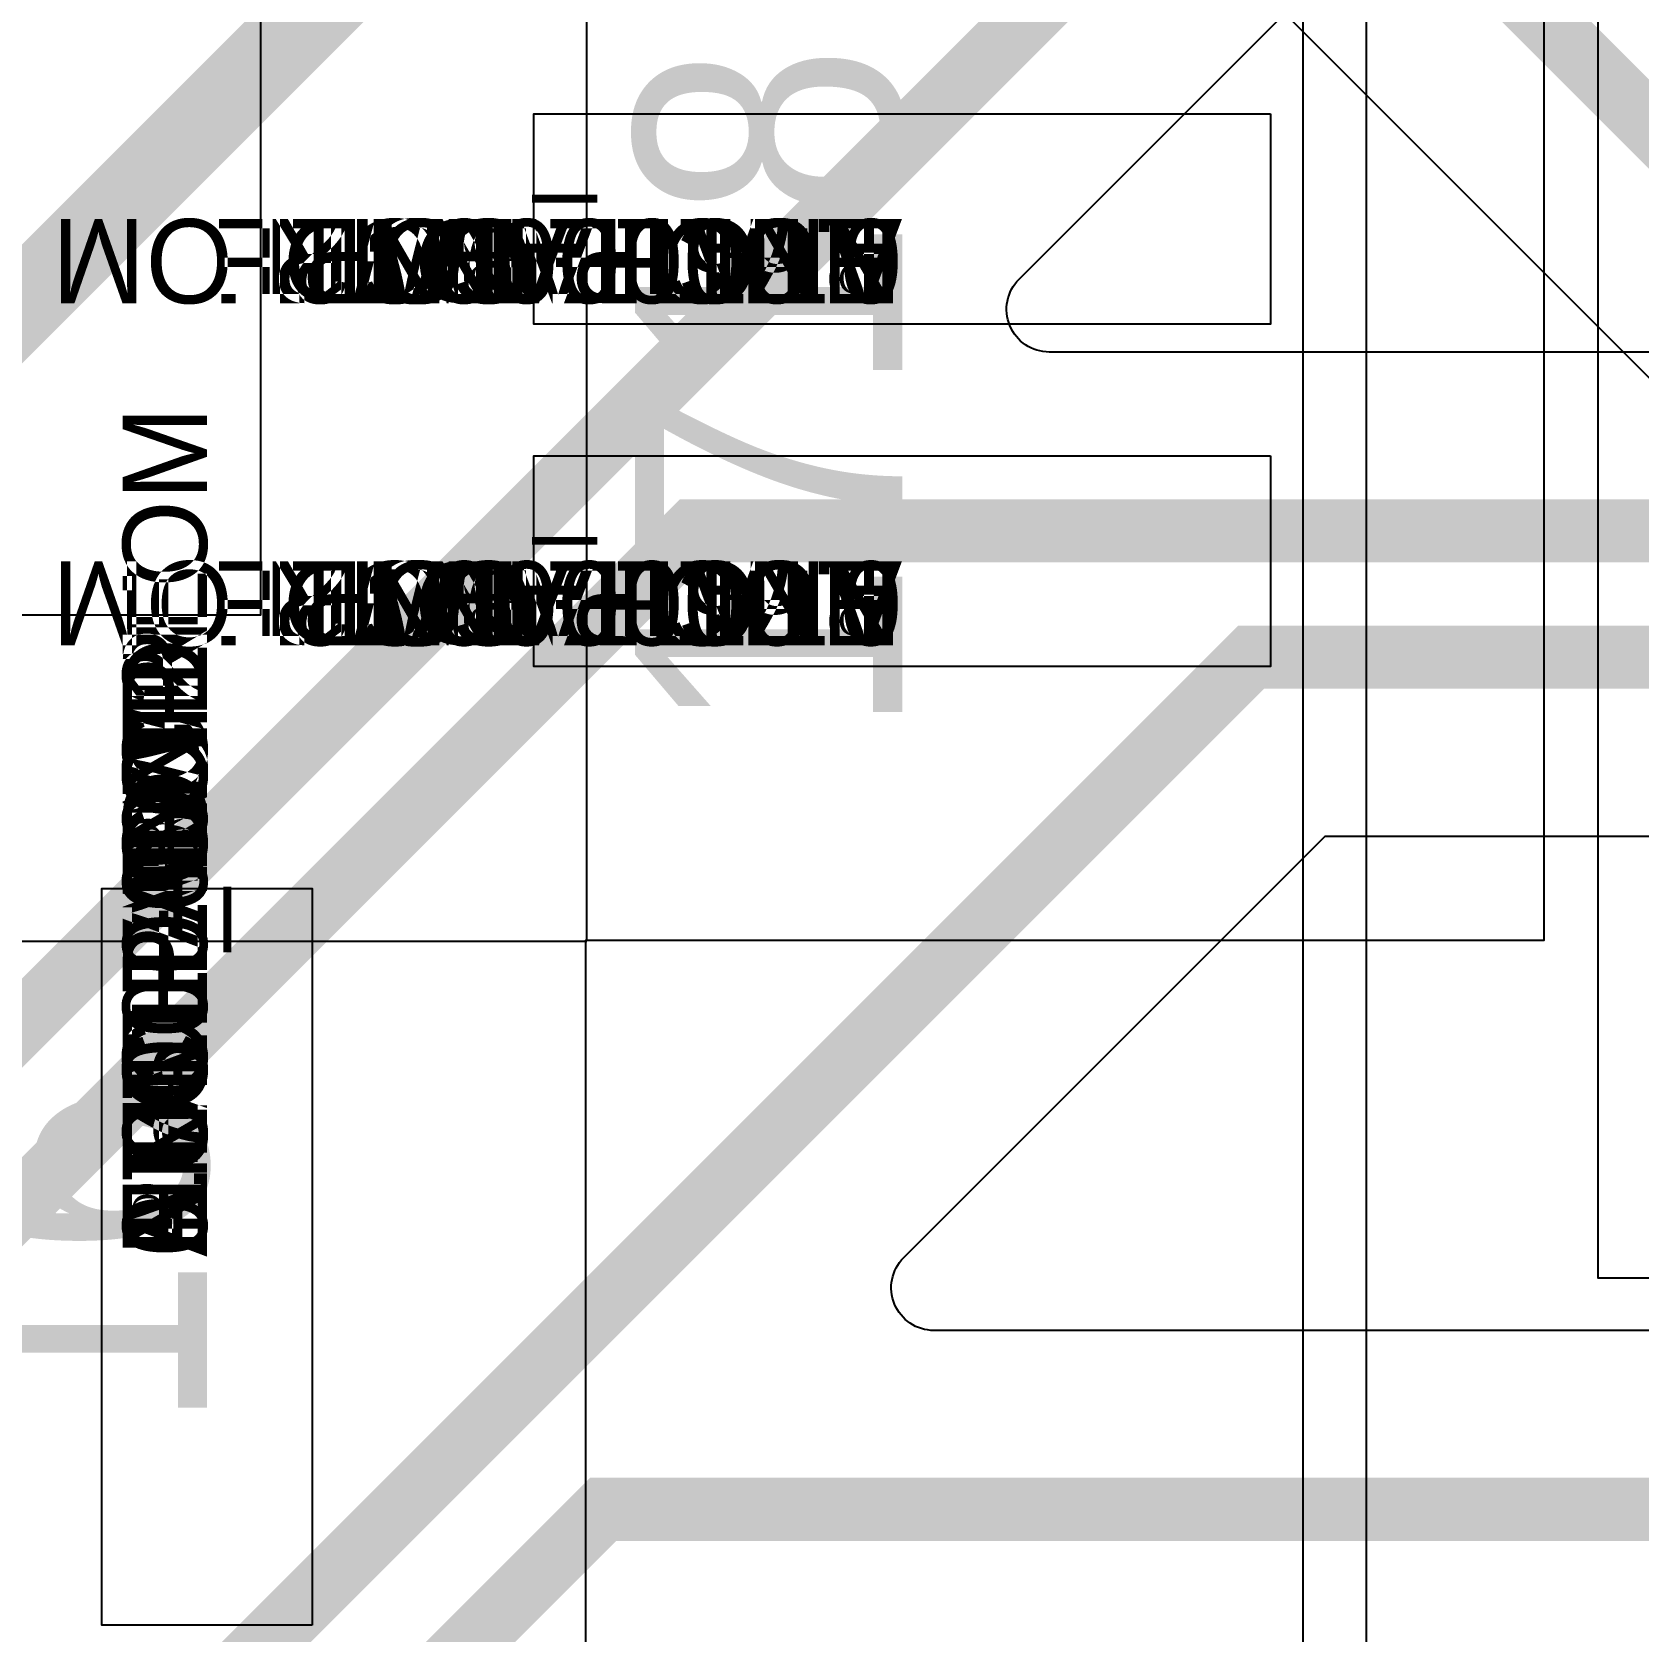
# Model space of a CAD drawing. Extents: x 0 to 323, y 0 to 320.
# Drawn here: x 24.08 to 27.898, y 70.709 to 74.51 of the extents above; entities that cross this region are included whole.
import ezdxf
from ezdxf.enums import TextEntityAlignment as Align

# ---------------------------------------------------------------- set-up
doc = ezdxf.new("R2010")
doc.units = 0
doc.header["$MEASUREMENT"] = 0
doc.layers.get('0').update_dxf_attribs({"linetype": 'CONTINUOUS'})
for name, color, linetype in [('ETCH_BOTTOM', 7, 'CONTINUOUS'), ('ETCH_INT1', 4, 'CONTINUOUS'), ('ETCH_INT2', 5, 'CONTINUOUS'), ('ETCH_TOP', 2, 'CONTINUOUS'), ('PACKAGE_GEOMETRY_ASSEMBLY_TOP', 11, 'CONTINUOUS'), ('PACKAGE_GEOMETRY_PIN_NUMBER', 9, 'CONTINUOUS')]:
    doc.layers.add(name, color=color, linetype=linetype)

# ---------------------------------------------------------------- blocks, each defined once
blk = doc.blocks.new('PAD_INFO')
for tag in ['SHAPE_TYPE', 'PAD_HEIGHT', 'PAD_LAYER', 'PAD_TYPE', 'PAD_WIDTH']:
    blk.add_attdef(tag, (0, 0), '', height=0.2)
at = {"flags": 2}
blk.add_attdef('CDN_TYPE', (0, 0), '', height=0.2, dxfattribs=at)
blk = doc.blocks.new('DRILL_INFO')
at = {"flags": 2}
blk.add_attdef('CDN_TYPE', (0, 0), '', height=0.2, dxfattribs=at)
for tag in ['FSHAPE', 'FCHAR', 'DRILL_HEIGHT', 'DIAMETER', 'PLATED', 'DRILL_WIDTH']:
    blk.add_attdef(tag, (0, 0), '', height=0.2)
blk = doc.blocks.new('RC1750X0500TS')
at = {"layer": 'ETCH_TOP'}
blk.add_lwpolyline([(-0.875, -0.25), (-0.875, 0.25), (0.875, 0.25), (0.875, -0.25)], close=True, dxfattribs=at)
ref = blk.add_blockref('PAD_INFO', (0, 0))
ref.add_attrib('PAD_LAYER', 'ETCH_TOP', (0, 0), dxfattribs={"height": 0.2})
ref.add_attrib('SHAPE_TYPE', 'NULL', (0, 0), dxfattribs={"height": 0.2})
ref.add_attrib('PAD_TYPE', 'ANTIPAD', (0, 0), dxfattribs={"height": 0.2})
ref.add_attrib('PAD_WIDTH', '0.000000', (0, 0), dxfattribs={"height": 0.2})
ref.add_attrib('PAD_HEIGHT', '0.000000', (0, 0), dxfattribs={"height": 0.2})
ref = blk.add_blockref('PAD_INFO', (0, 0))
ref.add_attrib('PAD_LAYER', 'ETCH_GND', (0, 0), dxfattribs={"height": 0.2})
ref.add_attrib('SHAPE_TYPE', 'NULL', (0, 0), dxfattribs={"height": 0.2})
ref.add_attrib('PAD_TYPE', 'ANTIPAD', (0, 0), dxfattribs={"height": 0.2})
ref.add_attrib('PAD_WIDTH', '0.000000', (0, 0), dxfattribs={"height": 0.2})
ref.add_attrib('PAD_HEIGHT', '0.000000', (0, 0), dxfattribs={"height": 0.2})
ref = blk.add_blockref('PAD_INFO', (0, 0))
ref.add_attrib('PAD_LAYER', 'ETCH_INT1', (0, 0), dxfattribs={"height": 0.2})
ref.add_attrib('SHAPE_TYPE', 'NULL', (0, 0), dxfattribs={"height": 0.2})
ref.add_attrib('PAD_TYPE', 'ANTIPAD', (0, 0), dxfattribs={"height": 0.2})
ref.add_attrib('PAD_WIDTH', '0.000000', (0, 0), dxfattribs={"height": 0.2})
ref.add_attrib('PAD_HEIGHT', '0.000000', (0, 0), dxfattribs={"height": 0.2})
ref = blk.add_blockref('PAD_INFO', (0, 0))
ref.add_attrib('PAD_LAYER', 'ETCH_INT2', (0, 0), dxfattribs={"height": 0.2})
ref.add_attrib('SHAPE_TYPE', 'NULL', (0, 0), dxfattribs={"height": 0.2})
ref.add_attrib('PAD_TYPE', 'ANTIPAD', (0, 0), dxfattribs={"height": 0.2})
ref.add_attrib('PAD_WIDTH', '0.000000', (0, 0), dxfattribs={"height": 0.2})
ref.add_attrib('PAD_HEIGHT', '0.000000', (0, 0), dxfattribs={"height": 0.2})
ref = blk.add_blockref('PAD_INFO', (0, 0))
ref.add_attrib('PAD_LAYER', 'ETCH_PWR', (0, 0), dxfattribs={"height": 0.2})
ref.add_attrib('SHAPE_TYPE', 'NULL', (0, 0), dxfattribs={"height": 0.2})
ref.add_attrib('PAD_TYPE', 'ANTIPAD', (0, 0), dxfattribs={"height": 0.2})
ref.add_attrib('PAD_WIDTH', '0.000000', (0, 0), dxfattribs={"height": 0.2})
ref.add_attrib('PAD_HEIGHT', '0.000000', (0, 0), dxfattribs={"height": 0.2})
ref = blk.add_blockref('PAD_INFO', (0, 0))
ref.add_attrib('PAD_LAYER', 'ETCH_BOTTOM', (0, 0), dxfattribs={"height": 0.2})
ref.add_attrib('SHAPE_TYPE', 'NULL', (0, 0), dxfattribs={"height": 0.2})
ref.add_attrib('PAD_TYPE', 'ANTIPAD', (0, 0), dxfattribs={"height": 0.2})
ref.add_attrib('PAD_WIDTH', '0.000000', (0, 0), dxfattribs={"height": 0.2})
ref.add_attrib('PAD_HEIGHT', '0.000000', (0, 0), dxfattribs={"height": 0.2})
ref = blk.add_blockref('PAD_INFO', (0, 0))
ref.add_attrib('PAD_LAYER', 'ETCH_TOP', (0, 0), dxfattribs={"height": 0.2})
ref.add_attrib('SHAPE_TYPE', 'NULL', (0, 0), dxfattribs={"height": 0.2})
ref.add_attrib('PAD_TYPE', 'THERMAL', (0, 0), dxfattribs={"height": 0.2})
ref.add_attrib('PAD_WIDTH', '0.000000', (0, 0), dxfattribs={"height": 0.2})
ref.add_attrib('PAD_HEIGHT', '0.000000', (0, 0), dxfattribs={"height": 0.2})
ref = blk.add_blockref('PAD_INFO', (0, 0))
ref.add_attrib('PAD_LAYER', 'ETCH_GND', (0, 0), dxfattribs={"height": 0.2})
ref.add_attrib('SHAPE_TYPE', 'NULL', (0, 0), dxfattribs={"height": 0.2})
ref.add_attrib('PAD_TYPE', 'THERMAL', (0, 0), dxfattribs={"height": 0.2})
ref.add_attrib('PAD_WIDTH', '0.000000', (0, 0), dxfattribs={"height": 0.2})
ref.add_attrib('PAD_HEIGHT', '0.000000', (0, 0), dxfattribs={"height": 0.2})
ref = blk.add_blockref('PAD_INFO', (0, 0))
ref.add_attrib('PAD_LAYER', 'ETCH_INT1', (0, 0), dxfattribs={"height": 0.2})
ref.add_attrib('SHAPE_TYPE', 'NULL', (0, 0), dxfattribs={"height": 0.2})
ref.add_attrib('PAD_TYPE', 'THERMAL', (0, 0), dxfattribs={"height": 0.2})
ref.add_attrib('PAD_WIDTH', '0.000000', (0, 0), dxfattribs={"height": 0.2})
ref.add_attrib('PAD_HEIGHT', '0.000000', (0, 0), dxfattribs={"height": 0.2})
ref = blk.add_blockref('PAD_INFO', (0, 0))
ref.add_attrib('PAD_LAYER', 'ETCH_INT2', (0, 0), dxfattribs={"height": 0.2})
ref.add_attrib('SHAPE_TYPE', 'NULL', (0, 0), dxfattribs={"height": 0.2})
ref.add_attrib('PAD_TYPE', 'THERMAL', (0, 0), dxfattribs={"height": 0.2})
ref.add_attrib('PAD_WIDTH', '0.000000', (0, 0), dxfattribs={"height": 0.2})
ref.add_attrib('PAD_HEIGHT', '0.000000', (0, 0), dxfattribs={"height": 0.2})
ref = blk.add_blockref('PAD_INFO', (0, 0))
ref.add_attrib('PAD_LAYER', 'ETCH_PWR', (0, 0), dxfattribs={"height": 0.2})
ref.add_attrib('SHAPE_TYPE', 'NULL', (0, 0), dxfattribs={"height": 0.2})
ref.add_attrib('PAD_TYPE', 'THERMAL', (0, 0), dxfattribs={"height": 0.2})
ref.add_attrib('PAD_WIDTH', '0.000000', (0, 0), dxfattribs={"height": 0.2})
ref.add_attrib('PAD_HEIGHT', '0.000000', (0, 0), dxfattribs={"height": 0.2})
ref = blk.add_blockref('PAD_INFO', (0, 0))
ref.add_attrib('PAD_LAYER', 'ETCH_BOTTOM', (0, 0), dxfattribs={"height": 0.2})
ref.add_attrib('SHAPE_TYPE', 'NULL', (0, 0), dxfattribs={"height": 0.2})
ref.add_attrib('PAD_TYPE', 'THERMAL', (0, 0), dxfattribs={"height": 0.2})
ref.add_attrib('PAD_WIDTH', '0.000000', (0, 0), dxfattribs={"height": 0.2})
ref.add_attrib('PAD_HEIGHT', '0.000000', (0, 0), dxfattribs={"height": 0.2})
ref = blk.add_blockref('PAD_INFO', (0, 0))
ref.add_attrib('PAD_LAYER', 'ETCH_TOP', (0, 0), dxfattribs={"height": 0.2})
ref.add_attrib('SHAPE_TYPE', 'RECTANGLE', (0, 0), dxfattribs={"height": 0.2})
ref.add_attrib('PAD_TYPE', 'REGULAR', (0, 0), dxfattribs={"height": 0.2})
ref.add_attrib('PAD_WIDTH', '1.750000', (0, 0), dxfattribs={"height": 0.2})
ref.add_attrib('PAD_HEIGHT', '0.500000', (0, 0), dxfattribs={"height": 0.2})
ref = blk.add_blockref('PAD_INFO', (0, 0))
ref.add_attrib('PAD_LAYER', 'ETCH_GND', (0, 0), dxfattribs={"height": 0.2})
ref.add_attrib('SHAPE_TYPE', 'NULL', (0, 0), dxfattribs={"height": 0.2})
ref.add_attrib('PAD_TYPE', 'REGULAR', (0, 0), dxfattribs={"height": 0.2})
ref.add_attrib('PAD_WIDTH', '0.000000', (0, 0), dxfattribs={"height": 0.2})
ref.add_attrib('PAD_HEIGHT', '0.000000', (0, 0), dxfattribs={"height": 0.2})
ref = blk.add_blockref('PAD_INFO', (0, 0))
ref.add_attrib('PAD_LAYER', 'ETCH_INT1', (0, 0), dxfattribs={"height": 0.2})
ref.add_attrib('SHAPE_TYPE', 'NULL', (0, 0), dxfattribs={"height": 0.2})
ref.add_attrib('PAD_TYPE', 'REGULAR', (0, 0), dxfattribs={"height": 0.2})
ref.add_attrib('PAD_WIDTH', '0.000000', (0, 0), dxfattribs={"height": 0.2})
ref.add_attrib('PAD_HEIGHT', '0.000000', (0, 0), dxfattribs={"height": 0.2})
ref = blk.add_blockref('PAD_INFO', (0, 0))
ref.add_attrib('PAD_LAYER', 'ETCH_INT2', (0, 0), dxfattribs={"height": 0.2})
ref.add_attrib('SHAPE_TYPE', 'NULL', (0, 0), dxfattribs={"height": 0.2})
ref.add_attrib('PAD_TYPE', 'REGULAR', (0, 0), dxfattribs={"height": 0.2})
ref.add_attrib('PAD_WIDTH', '0.000000', (0, 0), dxfattribs={"height": 0.2})
ref.add_attrib('PAD_HEIGHT', '0.000000', (0, 0), dxfattribs={"height": 0.2})
ref = blk.add_blockref('PAD_INFO', (0, 0))
ref.add_attrib('PAD_LAYER', 'ETCH_PWR', (0, 0), dxfattribs={"height": 0.2})
ref.add_attrib('SHAPE_TYPE', 'NULL', (0, 0), dxfattribs={"height": 0.2})
ref.add_attrib('PAD_TYPE', 'REGULAR', (0, 0), dxfattribs={"height": 0.2})
ref.add_attrib('PAD_WIDTH', '0.000000', (0, 0), dxfattribs={"height": 0.2})
ref.add_attrib('PAD_HEIGHT', '0.000000', (0, 0), dxfattribs={"height": 0.2})
ref = blk.add_blockref('PAD_INFO', (0, 0))
ref.add_attrib('PAD_LAYER', 'ETCH_BOTTOM', (0, 0), dxfattribs={"height": 0.2})
ref.add_attrib('SHAPE_TYPE', 'NULL', (0, 0), dxfattribs={"height": 0.2})
ref.add_attrib('PAD_TYPE', 'REGULAR', (0, 0), dxfattribs={"height": 0.2})
ref.add_attrib('PAD_WIDTH', '0.000000', (0, 0), dxfattribs={"height": 0.2})
ref.add_attrib('PAD_HEIGHT', '0.000000', (0, 0), dxfattribs={"height": 0.2})
ref = blk.add_blockref('DRILL_INFO', (0, 0))
ref.add_attrib('DIAMETER', '0.000000', (0, 0), dxfattribs={"height": 0.2})
ref.add_attrib('PLATED', 'PLATED', (0, 0), dxfattribs={"height": 0.2})
ref.add_attrib('FSHAPE', 'NULL', (0, 0), dxfattribs={"height": 0.2})
ref.add_attrib('DRILL_WIDTH', '0.000000', (0, 0), dxfattribs={"height": 0.2})
ref.add_attrib('DRILL_HEIGHT', '0.000000', (0, 0), dxfattribs={"height": 0.2})
for tag in ['CDN_TYPE', 'PIN']:
    blk.add_attdef(tag, (0, 0), '', height=0.2)
at = {"flags": 2}
for tag in ['PSTKNAME', 'BBV']:
    blk.add_attdef(tag, (0, 0), '', height=0.2, dxfattribs=at)
blk = doc.blocks.new('F613')
at = {"layer": 'PACKAGE_GEOMETRY_ASSEMBLY_TOP'}
blk.add_lwpolyline([(0.75, -13.098), (14.75, -13.098), (14.75, 0.903), (0.75, 0.903)], close=True, dxfattribs=at)
at = {"layer": 'ETCH_TOP'}
blk.add_blockref('RC1750X0500TS', (0, -12.195), dxfattribs=at)
at = {"layer": 'ETCH_TOP', "rotation": 90}
for p in [(2.466, -13.847), (1.653, -13.847)]:
    blk.add_blockref('RC1750X0500TS', p, dxfattribs=at)
at = {"flags": 2}
for tag in ['SYMBOL_TYPE', 'CDN_TYPE', 'REFDES']:
    blk.add_attdef(tag, (0, 0), '', height=0.2, dxfattribs=at)
blk = doc.blocks.new('RC0920X0820TS')
at = {"layer": 'ETCH_TOP'}
blk.add_lwpolyline([(-0.46, -0.41), (-0.46, 0.41), (0.46, 0.41), (0.46, -0.41)], close=True, dxfattribs=at)
ref = blk.add_blockref('PAD_INFO', (0, 0))
ref.add_attrib('PAD_LAYER', 'ETCH_TOP', (0, 0), dxfattribs={"height": 0.2})
ref.add_attrib('SHAPE_TYPE', 'NULL', (0, 0), dxfattribs={"height": 0.2})
ref.add_attrib('PAD_TYPE', 'ANTIPAD', (0, 0), dxfattribs={"height": 0.2})
ref.add_attrib('PAD_WIDTH', '0.000000', (0, 0), dxfattribs={"height": 0.2})
ref.add_attrib('PAD_HEIGHT', '0.000000', (0, 0), dxfattribs={"height": 0.2})
ref = blk.add_blockref('PAD_INFO', (0, 0))
ref.add_attrib('PAD_LAYER', 'ETCH_GND', (0, 0), dxfattribs={"height": 0.2})
ref.add_attrib('SHAPE_TYPE', 'NULL', (0, 0), dxfattribs={"height": 0.2})
ref.add_attrib('PAD_TYPE', 'ANTIPAD', (0, 0), dxfattribs={"height": 0.2})
ref.add_attrib('PAD_WIDTH', '0.000000', (0, 0), dxfattribs={"height": 0.2})
ref.add_attrib('PAD_HEIGHT', '0.000000', (0, 0), dxfattribs={"height": 0.2})
ref = blk.add_blockref('PAD_INFO', (0, 0))
ref.add_attrib('PAD_LAYER', 'ETCH_INT1', (0, 0), dxfattribs={"height": 0.2})
ref.add_attrib('SHAPE_TYPE', 'NULL', (0, 0), dxfattribs={"height": 0.2})
ref.add_attrib('PAD_TYPE', 'ANTIPAD', (0, 0), dxfattribs={"height": 0.2})
ref.add_attrib('PAD_WIDTH', '0.000000', (0, 0), dxfattribs={"height": 0.2})
ref.add_attrib('PAD_HEIGHT', '0.000000', (0, 0), dxfattribs={"height": 0.2})
ref = blk.add_blockref('PAD_INFO', (0, 0))
ref.add_attrib('PAD_LAYER', 'ETCH_INT2', (0, 0), dxfattribs={"height": 0.2})
ref.add_attrib('SHAPE_TYPE', 'NULL', (0, 0), dxfattribs={"height": 0.2})
ref.add_attrib('PAD_TYPE', 'ANTIPAD', (0, 0), dxfattribs={"height": 0.2})
ref.add_attrib('PAD_WIDTH', '0.000000', (0, 0), dxfattribs={"height": 0.2})
ref.add_attrib('PAD_HEIGHT', '0.000000', (0, 0), dxfattribs={"height": 0.2})
ref = blk.add_blockref('PAD_INFO', (0, 0))
ref.add_attrib('PAD_LAYER', 'ETCH_PWR', (0, 0), dxfattribs={"height": 0.2})
ref.add_attrib('SHAPE_TYPE', 'NULL', (0, 0), dxfattribs={"height": 0.2})
ref.add_attrib('PAD_TYPE', 'ANTIPAD', (0, 0), dxfattribs={"height": 0.2})
ref.add_attrib('PAD_WIDTH', '0.000000', (0, 0), dxfattribs={"height": 0.2})
ref.add_attrib('PAD_HEIGHT', '0.000000', (0, 0), dxfattribs={"height": 0.2})
ref = blk.add_blockref('PAD_INFO', (0, 0))
ref.add_attrib('PAD_LAYER', 'ETCH_BOTTOM', (0, 0), dxfattribs={"height": 0.2})
ref.add_attrib('SHAPE_TYPE', 'NULL', (0, 0), dxfattribs={"height": 0.2})
ref.add_attrib('PAD_TYPE', 'ANTIPAD', (0, 0), dxfattribs={"height": 0.2})
ref.add_attrib('PAD_WIDTH', '0.000000', (0, 0), dxfattribs={"height": 0.2})
ref.add_attrib('PAD_HEIGHT', '0.000000', (0, 0), dxfattribs={"height": 0.2})
ref = blk.add_blockref('PAD_INFO', (0, 0))
ref.add_attrib('PAD_LAYER', 'ETCH_TOP', (0, 0), dxfattribs={"height": 0.2})
ref.add_attrib('SHAPE_TYPE', 'NULL', (0, 0), dxfattribs={"height": 0.2})
ref.add_attrib('PAD_TYPE', 'THERMAL', (0, 0), dxfattribs={"height": 0.2})
ref.add_attrib('PAD_WIDTH', '0.000000', (0, 0), dxfattribs={"height": 0.2})
ref.add_attrib('PAD_HEIGHT', '0.000000', (0, 0), dxfattribs={"height": 0.2})
ref = blk.add_blockref('PAD_INFO', (0, 0))
ref.add_attrib('PAD_LAYER', 'ETCH_GND', (0, 0), dxfattribs={"height": 0.2})
ref.add_attrib('SHAPE_TYPE', 'NULL', (0, 0), dxfattribs={"height": 0.2})
ref.add_attrib('PAD_TYPE', 'THERMAL', (0, 0), dxfattribs={"height": 0.2})
ref.add_attrib('PAD_WIDTH', '0.000000', (0, 0), dxfattribs={"height": 0.2})
ref.add_attrib('PAD_HEIGHT', '0.000000', (0, 0), dxfattribs={"height": 0.2})
ref = blk.add_blockref('PAD_INFO', (0, 0))
ref.add_attrib('PAD_LAYER', 'ETCH_INT1', (0, 0), dxfattribs={"height": 0.2})
ref.add_attrib('SHAPE_TYPE', 'NULL', (0, 0), dxfattribs={"height": 0.2})
ref.add_attrib('PAD_TYPE', 'THERMAL', (0, 0), dxfattribs={"height": 0.2})
ref.add_attrib('PAD_WIDTH', '0.000000', (0, 0), dxfattribs={"height": 0.2})
ref.add_attrib('PAD_HEIGHT', '0.000000', (0, 0), dxfattribs={"height": 0.2})
ref = blk.add_blockref('PAD_INFO', (0, 0))
ref.add_attrib('PAD_LAYER', 'ETCH_INT2', (0, 0), dxfattribs={"height": 0.2})
ref.add_attrib('SHAPE_TYPE', 'NULL', (0, 0), dxfattribs={"height": 0.2})
ref.add_attrib('PAD_TYPE', 'THERMAL', (0, 0), dxfattribs={"height": 0.2})
ref.add_attrib('PAD_WIDTH', '0.000000', (0, 0), dxfattribs={"height": 0.2})
ref.add_attrib('PAD_HEIGHT', '0.000000', (0, 0), dxfattribs={"height": 0.2})
ref = blk.add_blockref('PAD_INFO', (0, 0))
ref.add_attrib('PAD_LAYER', 'ETCH_PWR', (0, 0), dxfattribs={"height": 0.2})
ref.add_attrib('SHAPE_TYPE', 'NULL', (0, 0), dxfattribs={"height": 0.2})
ref.add_attrib('PAD_TYPE', 'THERMAL', (0, 0), dxfattribs={"height": 0.2})
ref.add_attrib('PAD_WIDTH', '0.000000', (0, 0), dxfattribs={"height": 0.2})
ref.add_attrib('PAD_HEIGHT', '0.000000', (0, 0), dxfattribs={"height": 0.2})
ref = blk.add_blockref('PAD_INFO', (0, 0))
ref.add_attrib('PAD_LAYER', 'ETCH_BOTTOM', (0, 0), dxfattribs={"height": 0.2})
ref.add_attrib('SHAPE_TYPE', 'NULL', (0, 0), dxfattribs={"height": 0.2})
ref.add_attrib('PAD_TYPE', 'THERMAL', (0, 0), dxfattribs={"height": 0.2})
ref.add_attrib('PAD_WIDTH', '0.000000', (0, 0), dxfattribs={"height": 0.2})
ref.add_attrib('PAD_HEIGHT', '0.000000', (0, 0), dxfattribs={"height": 0.2})
ref = blk.add_blockref('PAD_INFO', (0, 0))
ref.add_attrib('PAD_LAYER', 'ETCH_TOP', (0, 0), dxfattribs={"height": 0.2})
ref.add_attrib('SHAPE_TYPE', 'RECTANGLE', (0, 0), dxfattribs={"height": 0.2})
ref.add_attrib('PAD_TYPE', 'REGULAR', (0, 0), dxfattribs={"height": 0.2})
ref.add_attrib('PAD_WIDTH', '0.920000', (0, 0), dxfattribs={"height": 0.2})
ref.add_attrib('PAD_HEIGHT', '0.820000', (0, 0), dxfattribs={"height": 0.2})
ref = blk.add_blockref('PAD_INFO', (0, 0))
ref.add_attrib('PAD_LAYER', 'ETCH_GND', (0, 0), dxfattribs={"height": 0.2})
ref.add_attrib('SHAPE_TYPE', 'NULL', (0, 0), dxfattribs={"height": 0.2})
ref.add_attrib('PAD_TYPE', 'REGULAR', (0, 0), dxfattribs={"height": 0.2})
ref.add_attrib('PAD_WIDTH', '0.000000', (0, 0), dxfattribs={"height": 0.2})
ref.add_attrib('PAD_HEIGHT', '0.000000', (0, 0), dxfattribs={"height": 0.2})
ref = blk.add_blockref('PAD_INFO', (0, 0))
ref.add_attrib('PAD_LAYER', 'ETCH_INT1', (0, 0), dxfattribs={"height": 0.2})
ref.add_attrib('SHAPE_TYPE', 'NULL', (0, 0), dxfattribs={"height": 0.2})
ref.add_attrib('PAD_TYPE', 'REGULAR', (0, 0), dxfattribs={"height": 0.2})
ref.add_attrib('PAD_WIDTH', '0.000000', (0, 0), dxfattribs={"height": 0.2})
ref.add_attrib('PAD_HEIGHT', '0.000000', (0, 0), dxfattribs={"height": 0.2})
ref = blk.add_blockref('PAD_INFO', (0, 0))
ref.add_attrib('PAD_LAYER', 'ETCH_INT2', (0, 0), dxfattribs={"height": 0.2})
ref.add_attrib('SHAPE_TYPE', 'NULL', (0, 0), dxfattribs={"height": 0.2})
ref.add_attrib('PAD_TYPE', 'REGULAR', (0, 0), dxfattribs={"height": 0.2})
ref.add_attrib('PAD_WIDTH', '0.000000', (0, 0), dxfattribs={"height": 0.2})
ref.add_attrib('PAD_HEIGHT', '0.000000', (0, 0), dxfattribs={"height": 0.2})
ref = blk.add_blockref('PAD_INFO', (0, 0))
ref.add_attrib('PAD_LAYER', 'ETCH_PWR', (0, 0), dxfattribs={"height": 0.2})
ref.add_attrib('SHAPE_TYPE', 'NULL', (0, 0), dxfattribs={"height": 0.2})
ref.add_attrib('PAD_TYPE', 'REGULAR', (0, 0), dxfattribs={"height": 0.2})
ref.add_attrib('PAD_WIDTH', '0.000000', (0, 0), dxfattribs={"height": 0.2})
ref.add_attrib('PAD_HEIGHT', '0.000000', (0, 0), dxfattribs={"height": 0.2})
ref = blk.add_blockref('PAD_INFO', (0, 0))
ref.add_attrib('PAD_LAYER', 'ETCH_BOTTOM', (0, 0), dxfattribs={"height": 0.2})
ref.add_attrib('SHAPE_TYPE', 'NULL', (0, 0), dxfattribs={"height": 0.2})
ref.add_attrib('PAD_TYPE', 'REGULAR', (0, 0), dxfattribs={"height": 0.2})
ref.add_attrib('PAD_WIDTH', '0.000000', (0, 0), dxfattribs={"height": 0.2})
ref.add_attrib('PAD_HEIGHT', '0.000000', (0, 0), dxfattribs={"height": 0.2})
ref = blk.add_blockref('DRILL_INFO', (0, 0))
ref.add_attrib('DIAMETER', '0.000000', (0, 0), dxfattribs={"height": 0.2})
ref.add_attrib('PLATED', 'PLATED', (0, 0), dxfattribs={"height": 0.2})
ref.add_attrib('FSHAPE', 'NULL', (0, 0), dxfattribs={"height": 0.2})
ref.add_attrib('DRILL_WIDTH', '0.000000', (0, 0), dxfattribs={"height": 0.2})
ref.add_attrib('DRILL_HEIGHT', '0.000000', (0, 0), dxfattribs={"height": 0.2})
for tag in ['CDN_TYPE', 'PIN']:
    blk.add_attdef(tag, (0, 0), '', height=0.2)
at = {"flags": 2}
for tag in ['PSTKNAME', 'BBV']:
    blk.add_attdef(tag, (0, 0), '', height=0.2, dxfattribs=at)
blk = doc.blocks.new('F270')
at = {"layer": 'ETCH_TOP'}
ref = blk.add_blockref('RC0920X0820TS', (1.18, 0), dxfattribs=at)
ref.add_attrib('CDN_TYPE', 'PIN', (0, 0), dxfattribs={"height": 0.2})
ref.add_attrib('PIN', '2', (0, 0), dxfattribs={"height": 0.2})
at = {"flags": 2}
for tag in ['SYMBOL_TYPE', 'CDN_TYPE', 'REFDES']:
    blk.add_attdef(tag, (0, 0), '', height=0.2, dxfattribs=at)

msp = doc.modelspace()

# ---------------------------------------------------------------- linework, layer by layer
at = {"layer": 'ETCH_BOTTOM'}
for points in [[(30.15, 79, 0.2, 0.2, 0), (29.1914, 79, 0.2, 0.2, 0), (23.1414, 72.95, 0.2, 0.2, 0), (20.95, 72.95, 0.2, 0.2, 0), (18, 70, 0.2, 0.2, 0)], [(89.35, 52.25, 0.15, 0.15, 0), (89.35, 53.1867, 0.15, 0.15, 0), (90.825, 54.6617, 0.15, 0.15, 0), (90.825, 59.8617, 0.15, 0.15, 0), (93.075, 62.1117, 0.15, 0.15, 0), (93.075, 62.5882, 0.15, 0.15, 0), (92.25, 63.4132, 0.15, 0.15, 0), (91.2841, 64.379, 0.15, 0.15, 0), (90.4618, 64.379, 0.15, 0.15, 0), (83.0158, 71.825, 0.15, 0.15, 0), (56.5383, 71.825, 0.15, 0.15, 0), (56.2883, 71.575, 0.15, 0.15, 0), (55.8117, 71.575, 0.15, 0.15, 0), (51.9617, 75.425, 0.15, 0.15, 0), (27.3254, 75.425, 0.15, 0.15, 0), (21.8074, 69.907, 0.15, 0.15, 0), (21.243, 69.907, 0.15, 0.15, 0)], [(65.7, 69.55, 0.15, 0.15, 0), (63.975, 71.275, 0.15, 0.15, 0), (55.6874, 71.275, 0.15, 0.15, 0), (53.7374, 73.225, 0.15, 0.15, 0), (42.7883, 73.225, 0.15, 0.15, 0), (42.6383, 73.075, 0.15, 0.15, 0), (39.9126, 73.075, 0.15, 0.15, 0), (39.6626, 73.325, 0.15, 0.15, 0), (25.6497, 73.325, 0.15, 0.15, 0), (21.7937, 69.469, 0.15, 0.15, 0), (21.6934, 69.469, 0.15, 0.15, 0), (21.5564, 69.332, 0.15, 0.15, 0), (21.0047, 69.332, 0.15, 0.15, 0), (20.5037, 69.833, 0.15, 0.15, 0), (19.617, 69.833, 0.15, 0.15, 0)], [(13.926, 68.726, 0.15, 0.15, 0), (14.479, 68.173, 0.15, 0.15, 0), (15.7903, 68.173, 0.15, 0.15, 0), (16.8123, 69.195, 0.15, 0.15, 0), (20.6683, 69.195, 0.15, 0.15, 0), (20.8313, 69.032, 0.15, 0.15, 0), (21.6807, 69.032, 0.15, 0.15, 0), (21.8177, 69.169, 0.15, 0.15, 0), (22.2943, 69.169, 0.15, 0.15, 0), (22.3073, 69.156, 0.15, 0.15, 0), (23.1073, 69.156, 0.15, 0.15, 0), (26.9763, 73.025, 0.15, 0.15, 0), (39.5383, 73.025, 0.15, 0.15, 0), (40.1133, 72.45, 0.15, 0.15, 0), (43.2, 72.45, 0.15, 0.15, 0), (46.1, 69.55, 0.15, 0.15, 0), (58.15, 69.55, 0.15, 0.15, 0)], [(86.7, 52.45, 0.15, 0.15, 0), (85.6209, 53.529, 0.15, 0.15, 0), (81.029, 53.529, 0.15, 0.15, 0), (78.879, 51.379, 0.15, 0.15, 0), (58.071, 51.379, 0.15, 0.15, 0), (57.25, 52.2, 0.15, 0.15, 0), (56.3868, 52.2, 0.15, 0.15, 0), (55.6, 52.9868, 0.15, 0.15, 0), (55.6, 58.1456, 0.15, 0.15, 0), (46.4556, 67.29, 0.15, 0.15, 0), (46.2078, 67.29, 0.15, 0.15, 0), (45.871, 67.6268, 0.15, 0.15, 0), (45.871, 68.6791, 0.15, 0.15, 0), (43.87, 70.6802, 0.15, 0.15, 0), (43.4322, 71.118, 0.15, 0.15, 0), (37.118, 71.118, 0.15, 0.15, 0), (37, 71, 0.15, 0.15, 0), (25.4367, 71, 0.15, 0.15, 0), (23.0307, 68.594, 0.15, 0.15, 0), (22.056, 68.594, 0.15, 0.15, 0)]]:
    msp.add_lwpolyline(points, format="xyseb", dxfattribs=at)
for points in [[(40.0887, 73.5001), (39.8387, 73.7501), (26.4965, 73.7501, -0.668179), (26.4248, 73.9232), (27.5015, 74.9999), (44.6002, 74.9999, -0.434609), (44.7013, 74.8915, 1.071716), (45.8987, 74.8915, -0.434609), (45.9998, 74.9999), (51.7856, 74.9999), (52.9623, 73.8232, -0.668179), (52.8906, 73.6501), (42.6122, 73.6501), (42.4622, 73.5001)], [(26.2224, 71.4251, -0.668179), (26.1507, 71.5982), (27.1524, 72.5999), (31.3127, 72.5999, -0.709653), (31.3759, 72.4192, 0.406929), (31.2716, 71.5877, -0.619671), (31.1908, 71.4251)]]:
    msp.add_lwpolyline(points, format="xyb", close=True, dxfattribs=at)
at = {"layer": 'ETCH_INT1'}
for points in [[(36.8, 82.9492), (36.8, 72.4995, -0.438438), (36.6904, 72.3985, 1.084322), (36.6904, 71.4015, -0.438438), (36.8, 71.3005), (36.8, 68.5), (32.45, 64.15), (28.1, 64.15), (27.25, 65), (27.25, 75.9355, -0.513691), (27.384, 76.0315, 1.396248), (27.384, 76.9785, -0.513691), (27.25, 77.0745), (27.25, 78.4066, -0.462913), (27.368, 78.5067, 1.180185)], [(36.9501, 82.6502), (36.9501, 72.4205), (36.9735, 72.4055, -0.547284), (36.9735, 71.3945), (36.9501, 71.3795), (36.9501, 68.4378), (32.5122, 63.9999), (28.0378, 63.9999), (27.0999, 64.9378), (27.0999, 76.1021), (27.0878, 76.1163, -0.367635), (27.0878, 76.8937), (27.0999, 76.9079), (27.0999, 78.512)]]:
    msp.add_lwpolyline(points, format="xyb", dxfattribs=at)
at = {"layer": 'ETCH_INT2'}
msp.add_lwpolyline([(59.85, 53.35, 0.15, 0.15, 0), (59.85, 51.8665, 0.15, 0.15, 0), (59.0625, 51.079, 0.15, 0.15, 0), (53.4586, 51.079, 0.15, 0.15, 0), (53.3126, 51.225, 0.15, 0.15, 0), (50.925, 51.225, 0.15, 0.15, 0), (49.0726, 53.0774, 0.15, 0.15, 0), (44.8599, 57.29, 0.15, 0.15, 0), (44.3268, 57.29, 0.15, 0.15, 0), (43.99, 57.6268, 0.15, 0.15, 0), (41.33, 60.2869, 0.15, 0.15, 0), (41.33, 60.8832, 0.15, 0.15, 0), (40.9932, 61.22, 0.15, 0.15, 0), (25.4711, 76.742, 0.15, 0.15, 0), (24.6448, 76.742, 0.15, 0.15, 0), (24.308, 77.0788, 0.15, 0.15, 0), (22.8, 78.5869, 0.15, 0.15, 0), (22.8, 90.95, 0.15, 0.15, 0)], format="xyseb", dxfattribs=at)
msp.add_lwpolyline([(39.4196, 62.1924), (25.295, 76.3169), (24.4687, 76.3169), (22.3749, 78.4108), (22.3749, 90.6862)], dxfattribs=at)
at = {"layer": 'ETCH_TOP'}
msp.add_lwpolyline([(12.1721, 73.1251), (12.1721, 75.2035), (12.2115, 75.2125, 0.474403), (12.5554, 75.9066, -0.546135), (12.6481, 76.0499, 0.987282), (12.6647, 77.0499, -0.507309), (12.572, 77.1847, 0.447415), (12.2115, 77.8375), (12.1721, 77.8465), (12.1721, 85.5749), (23.895, 85.5749, -0.668179), (23.9667, 85.4018), (22.8499, 84.285), (22.8499, 77.687), (24.6219, 75.915), (24.6219, 73.1251)], format="xyb", close=True, dxfattribs=at)
msp.add_lwpolyline([(25.3951, 70.0749), (25.3951, 72.3529), (27.6721, 72.3529), (27.6721, 75.0499, -0.582971), (27.7489, 75.0934), (27.7999, 75.0628), (27.7999, 71.5499), (29.6164, 71.5499, -0.668179)], format="xyb", dxfattribs=at)

# ---------------------------------------------------------------- block references
for name, p, rotation in [('F613', (12.3, 71.6), 90), ('F270', (28.3, 77.6), 270)]:
    msp.add_blockref(name, p, dxfattribs=dict(rotation=rotation))

# ---------------------------------------------------------------- texts
at = {"layer": 'PACKAGE_GEOMETRY_PIN_NUMBER', "width": 0.88}
for s, p in [('18', (26.147, 74.066)), ('17', (26.147, 73.253)), ('16', (24.495, 71.6))]:
    msp.add_text(s, height=0.635, rotation=90, dxfattribs=at).set_placement(p, align=Align.CENTER)

doc.saveas('drawing.dxf')
